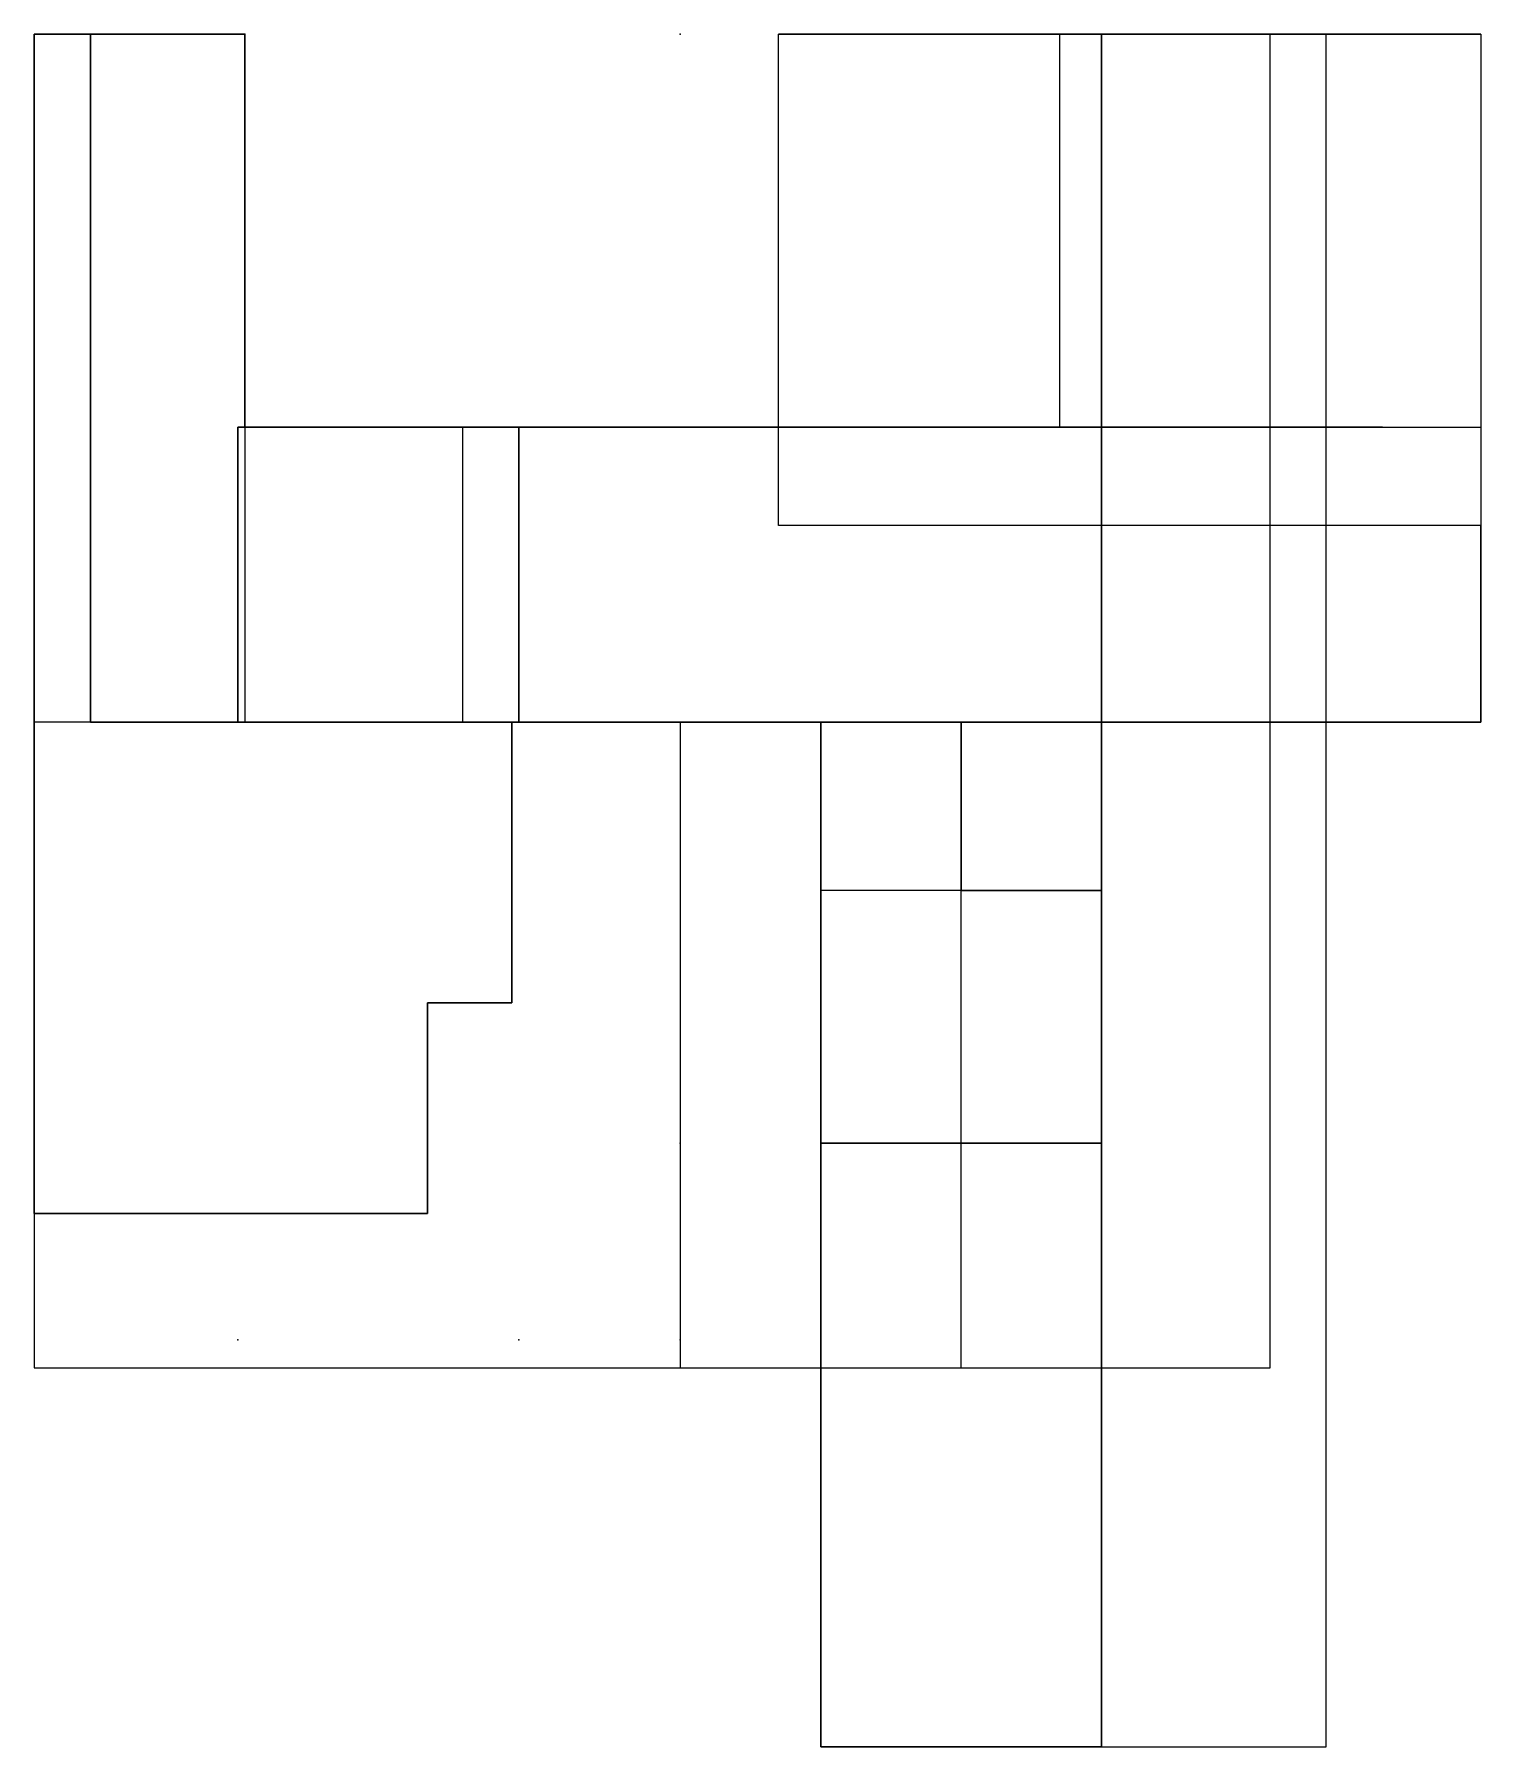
# Model space of a CAD drawing. Header units: centimetres. Extents: x -1.17 to 1.45, y -0.74 to 2.36.
import ezdxf

# ---------------------------------------------------------------- set-up
doc = ezdxf.new("R2010")
doc.units = ezdxf.units.CM
doc.header["$MEASUREMENT"] = 0
for name, color, linetype in [('nLAC LSSCF Test v9_Sketch1', 7, 'Continuous'), ('nLAC LSSCF Test v9_Sketch10', 7, 'Continuous'), ('nLAC LSSCF Test v9_Sketch11', 7, 'Continuous'), ('nLAC LSSCF Test v9_Sketch13', 7, 'Continuous'), ('nLAC LSSCF Test v9_Sketch14', 7, 'Continuous'), ('nLAC LSSCF Test v9_Sketch15', 7, 'Continuous'), ('nLAC LSSCF Test v9_Sketch16', 7, 'Continuous'), ('nLAC LSSCF Test v9_Sketch17', 7, 'Continuous'), ('nLAC LSSCF Test v9_Sketch18', 7, 'Continuous'), ('nLAC LSSCF Test v9_Sketch2', 7, 'Continuous'), ('nLAC LSSCF Test v9_Sketch20', 7, 'Continuous'), ('nLAC LSSCF Test v9_Sketch22', 7, 'Continuous'), ('nLAC LSSCF Test v9_Sketch24', 7, 'Continuous'), ('nLAC LSSCF Test v9_Sketch25', 7, 'Continuous'), ('nLAC LSSCF Test v9_Sketch3', 7, 'Continuous'), ('nLAC LSSCF Test v9_Sketch30', 7, 'Continuous'), ('nLAC LSSCF Test v9_Sketch31', 7, 'Continuous'), ('nLAC LSSCF Test v9_Sketch33', 7, 'Continuous'), ('nLAC LSSCF Test v9_Sketch34', 7, 'Continuous'), ('nLAC LSSCF Test v9_Sketch35', 7, 'Continuous'), ('nLAC LSSCF Test v9_Sketch36', 7, 'Continuous'), ('nLAC LSSCF Test v9_Sketch37', 7, 'Continuous'), ('nLAC LSSCF Test v9_Sketch39', 7, 'Continuous'), ('nLAC LSSCF Test v9_Sketch4', 7, 'Continuous'), ('nLAC LSSCF Test v9_Sketch40', 7, 'Continuous'), ('nLAC LSSCF Test v9_Sketch41', 7, 'Continuous'), ('nLAC LSSCF Test v9_Sketch9', 7, 'Continuous')]:
    doc.layers.add(name, color=color, linetype=linetype)

msp = doc.modelspace()

# ---------------------------------------------------------------- linework, layer by layer
at = {"layer": 'nLAC LSSCF Test v9_Sketch1'}
for p, q in [((-1.1684, 0.2286), (-1.1684, 2.3622)), ((-1.1684, 2.3622), (-0.7874, 2.3622)), ((-0.7874, 2.3622), (-0.7874, 1.651)), ((0.1778, 2.3622), (1.4478, 2.3622)), ((0.1778, 1.651), (0.1778, 2.3622)), ((1.4478, 2.3622), (1.4478, 1.1176)), ((-0.7874, 1.651), (0.1778, 1.651)), ((-0.3048, 1.1176), (-0.3048, 0.6096)), ((0, 1.1176), (-0.3048, 1.1176)), ((0, 1.1176), (0, -0.0508)), ((0.508, -0.0508), (0.508, 1.1176)), ((0.508, 1.1176), (1.4478, 1.1176)), ((-0.4572, 0.6096), (-0.4572, 0.2286)), ((-0.3048, 0.6096), (-0.4572, 0.6096)), ((-0.4572, 0.2286), (-1.1684, 0.2286)), ((0, -0.0508), (0.508, -0.0508))]:
    msp.add_line(p, q, dxfattribs=at)
msp.add_point((0, 0), dxfattribs=at)
at = {"layer": 'nLAC LSSCF Test v9_Sketch10'}
for p, q in [((-0.7874, 2.3622, 1.4224), (-1.0668, 2.3622, 1.4224)), ((-1.0668, 2.3622, 1.4224), (-1.0668, 1.1176, 1.4224)), ((-1.0668, 2.3622, 1.4224), (-0.7874, 2.3622, 1.4224)), ((-1.0668, 1.1176, 1.4224), (-1.0668, 2.3622, 1.4224)), ((-0.7874, 1.651, 1.4224), (-0.7874, 2.3622, 1.4224)), ((-0.7874, 2.3622, 1.4224), (-0.7874, 1.1176, 1.4224)), ((0.762, 1.651, 1.4224), (-0.7874, 1.651, 1.4224)), ((0.762, 1.1176, 1.4224), (0.762, 1.651, 1.4224)), ((-1.0668, 1.1176, 1.4224), (0.762, 1.1176, 1.4224)), ((-0.7874, 1.1176, 1.4224), (-1.0668, 1.1176, 1.4224))]:
    msp.add_line(p, q, dxfattribs=at)
msp.add_point((0, 0, 1.4224), dxfattribs=at)
at = {"layer": 'nLAC LSSCF Test v9_Sketch11'}
for p, q in [((-0.8001, 1.651, 1.4224), (0.762, 1.651, 1.4224)), ((-0.8001, 1.651), (0.1778, 1.651)), ((0.1778, 1.651), (-0.8001, 1.651)), ((-0.8001, 1.651), (-0.8001, 1.651, 1.4224)), ((-0.8001, 1.651), (-0.8001, 1.651, 1.4224)), ((-0.8001, 1.651, 1.4224), (0.762, 1.651, 1.4224)), ((0.1778, 1.651, 0.7112), (0.1778, 1.651)), ((0.762, 1.651, 0.7112), (0.1778, 1.651, 0.7112)), ((0.1778, 1.651), (0.1778, 1.651, 0.7112)), ((0.1778, 1.651), (0.762, 1.651)), ((0.762, 1.651, 1.4224), (0.762, 1.651, 0.7112)), ((0.762, 1.651, 0.7112), (0.762, 1.651, 1.4224)), ((0.762, 1.651, 0.7112), (0.762, 1.651))]:
    msp.add_line(p, q, dxfattribs=at)
at = {"layer": 'nLAC LSSCF Test v9_Sketch11', "extrusion": (0, 1, 0)}
for centre, radius in [((0.4058, 1.042, 1.651), 0.2286), ((0.4058, 1.042, 1.651), 0.2286), ((-0.341, 1.042, 1.651), 0.2159)]:
    msp.add_circle(centre, radius, dxfattribs=at)
at = {"layer": 'nLAC LSSCF Test v9_Sketch11'}
msp.add_point((0, 1.651), dxfattribs=at)
at = {"layer": 'nLAC LSSCF Test v9_Sketch13'}
for p, q in [((-0.8001, 1.1176, 1.4224), (-0.8001, 1.1176)), ((0.762, 1.1176, 1.4224), (-0.8001, 1.1176, 1.4224)), ((-0.8001, 1.1176), (0.762, 1.1176)), ((0.254, 1.1176), (0.254, 1.1176, 1.4224)), ((0.254, 1.1176, 1.4224), (0.762, 1.1176, 1.4224)), ((0.762, 1.1176), (0.254, 1.1176)), ((0.762, 1.1176), (0.762, 1.1176, 1.4224)), ((0.762, 1.1176, 1.4224), (0.762, 1.1176))]:
    msp.add_line(p, q, dxfattribs=at)
at = {"layer": 'nLAC LSSCF Test v9_Sketch13', "extrusion": (0, -1, 0)}
msp.add_circle((0.468, 1.042, -1.1176), 0.2159, dxfattribs=at)
at = {"layer": 'nLAC LSSCF Test v9_Sketch13'}
msp.add_point((0, 1.1176), dxfattribs=at)
at = {"layer": 'nLAC LSSCF Test v9_Sketch14'}
for p, q in [((-0.8001, 1.651), (-0.8001, 1.1176)), ((-0.8001, 1.1176, 1.4224), (-0.8001, 1.651, 1.4224)), ((-0.8001, 1.651, 1.4224), (-0.8001, 1.651)), ((-0.8001, 1.1176), (-0.8001, 1.1176, 1.4224))]:
    msp.add_line(p, q, dxfattribs=at)
msp.add_point((-0.8001, 0), dxfattribs=at)
at = {"layer": 'nLAC LSSCF Test v9_Sketch15'}
for p, q in [((0.762, 1.651, 1.4224), (-0.8001, 1.651, 1.4224)), ((-0.8001, 1.651, 1.4224), (-0.8001, 1.1176, 1.4224)), ((0.762, -0.7366, 1.4224), (0.762, 1.651, 1.4224)), ((-0.8001, 1.1176, 1.4224), (0.254, 1.1176, 1.4224)), ((0.254, 0.3556, 1.4224), (0.254, 1.1176, 1.4224)), ((0.254, 1.1176, 1.4224), (0.762, 1.1176, 1.4224)), ((0.254, 1.1176, 1.4224), (0.254, -0.7366, 1.4224)), ((0.762, 1.1176, 1.4224), (0.762, 0.3556, 1.4224)), ((0.762, 0.3556, 1.4224), (0.254, 0.3556, 1.4224)), ((0.254, -0.7366, 1.4224), (0.254, 0.3556, 1.4224)), ((0.254, 0.3556, 1.4224), (0.762, 0.3556, 1.4224)), ((0.762, 0.3556, 1.4224), (0.762, -0.7366, 1.4224)), ((0.762, -0.7366, 1.4224), (0.254, -0.7366, 1.4224)), ((0.254, -0.7366, 1.4224), (0.762, -0.7366, 1.4224))]:
    msp.add_line(p, q, dxfattribs=at)
msp.add_point((0, 0, 1.4224), dxfattribs=at)
at = {"layer": 'nLAC LSSCF Test v9_Sketch16'}
for p, q in [((0.1778, 1.651), (0.1778, 2.3622)), ((0.1778, 2.3622), (0.762, 2.3622)), ((0.762, 2.3622), (0.762, -0.7366)), ((-0.8001, 1.651), (0.1778, 1.651)), ((-0.8001, 1.1176), (-0.8001, 1.651)), ((0.254, 1.1176), (-0.8001, 1.1176)), ((0.254, -0.7366), (0.254, 1.1176)), ((0.254, 1.1176), (0.254, 0.3556)), ((0.762, 1.1176), (0.254, 1.1176)), ((0.762, 0.3556), (0.762, 1.1176)), ((0.254, 0.3556), (0.254, -0.7366)), ((0.762, 0.3556), (0.254, 0.3556)), ((0.254, 0.3556), (0.762, 0.3556)), ((0.762, -0.7366), (0.762, 0.3556)), ((0.254, -0.7366), (0.762, -0.7366)), ((0.762, -0.7366), (0.254, -0.7366))]:
    msp.add_line(p, q, dxfattribs=at)
msp.add_point((0, 0), dxfattribs=at)
at = {"layer": 'nLAC LSSCF Test v9_Sketch17'}
for p, q in [((0.762, 0.3556), (0.762, 2.3622)), ((0.762, 2.3622, 0.7112), (0.762, 1.651, 0.7112)), ((0.762, 2.3622), (0.762, 2.3622, 0.7112)), ((0.762, 1.651, 0.7112), (0.762, 1.651, 1.4224)), ((0.762, 1.651, 1.4224), (0.762, 0.3556, 1.4224)), ((0.762, -0.7366, -4.2926), (0.762, 0.3556, -4.2926)), ((0.762, 0.3556, -4.2926), (0.762, 0.3556)), ((0.762, 0.3556, 1.4224), (0.762, 0.3556, 3.7084)), ((0.762, 0.3556, 3.7084), (0.762, -0.7366, 3.7084)), ((0.762, -0.7366, 3.7084), (0.762, -0.7366, -4.2926))]:
    msp.add_line(p, q, dxfattribs=at)
at = {"layer": 'nLAC LSSCF Test v9_Sketch17', "extrusion": (1, 0, 0)}
msp.add_circle((-0.1778, 2.4511, 0.762), 0.2159, dxfattribs=at)
at = {"layer": 'nLAC LSSCF Test v9_Sketch17'}
msp.add_point((0.762, 0), dxfattribs=at)
at = {"layer": 'nLAC LSSCF Test v9_Sketch18'}
for p, q in [((0.762, 0.3556), (0.762, 2.3622)), ((0.762, 2.3622, 0.7112), (0.762, 1.651, 0.7112)), ((0.762, 2.3622), (0.762, 2.3622, 0.7112)), ((0.762, 1.651, 0.7112), (0.762, 1.651, 1.4224)), ((0.762, 1.651, 1.4224), (0.762, 0.3556, 1.4224)), ((0.762, -0.7366, -4.2926), (0.762, 0.3556, -4.2926)), ((0.762, 0.3556, -4.2926), (0.762, 0.3556)), ((0.762, 0.3556, 3.7084), (0.762, -0.7366, 3.7084)), ((0.762, -0.7366, 3.7084), (0.762, -0.7366, -4.2926))]:
    msp.add_line(p, q, dxfattribs=at)
at = {"layer": 'nLAC LSSCF Test v9_Sketch18', "extrusion": (1, 0, 0)}
msp.add_circle((-0.1778, 2.4511, 0.762), 0.2159, dxfattribs=at)
at = {"layer": 'nLAC LSSCF Test v9_Sketch18'}
msp.add_point((0.762, 0), dxfattribs=at)
at = {"layer": 'nLAC LSSCF Test v9_Sketch2'}
for p, q in [((0.1778, 2.3622), (0.1778, 2.3622, 1.4224)), ((1.4478, 2.3622, 1.4224), (0.1778, 2.3622, 1.4224)), ((0.1778, 2.3622, 1.4224), (0.1778, 2.3622, 0.7112)), ((0.1778, 2.3622, 1.4224), (1.4478, 2.3622, 1.4224)), ((0.1778, 2.3622, 0.7112), (1.4478, 2.3622, 0.7112)), ((1.4478, 2.3622), (0.1778, 2.3622)), ((1.4478, 2.3622, 1.4224), (1.4478, 2.3622)), ((1.4478, 2.3622, 0.7112), (1.4478, 2.3622, 1.4224))]:
    msp.add_line(p, q, dxfattribs=at)
for p in [(-0.7874, 2.3622), (0, 2.3622)]:
    msp.add_point(p, dxfattribs=at)
at = {"layer": 'nLAC LSSCF Test v9_Sketch20'}
for p, q in [((0.254, 0.3556, -11.4681), (0.762, 0.3556, -11.4681)), ((0.254, 0.3556, -12.2936), (0.254, 0.3556, -10.0076)), ((0.762, 0.3556, -12.2936), (0.254, 0.3556, -12.2936)), ((0.254, 0.3556, -12.2936), (0.254, 0.3556, -11.4681)), ((0.254, 0.3556, -10.0076), (0.762, 0.3556, -10.0076)), ((0.762, 0.3556, -12.2936), (0.254, 0.3556, -12.2936)), ((0.762, 0.3556, -11.4681), (0.762, 0.3556, -12.2936)), ((0.762, 0.3556, -10.0076), (0.762, 0.3556, -12.2936))]:
    msp.add_line(p, q, dxfattribs=at)
msp.add_point((0, 0.3556), dxfattribs=at)
at = {"layer": 'nLAC LSSCF Test v9_Sketch22'}
for p, q in [((0.762, 1.651, -10.0076), (-0.8001, 1.651, -10.0076)), ((-0.8001, 1.651, -10.0076), (-0.8001, 1.651, -8.5852)), ((-0.8001, 1.651, -8.5852), (0.1778, 1.651, -8.5852)), ((0.1778, 1.651, -8.5852), (0.1778, 1.651, -9.2964)), ((0.1778, 1.651, -9.2964), (0.762, 1.651, -9.2964)), ((0.762, 1.651, -9.2964), (0.762, 1.651, -10.0076))]:
    msp.add_line(p, q, dxfattribs=at)
at = {"layer": 'nLAC LSSCF Test v9_Sketch22', "extrusion": (0, 1, 0)}
for centre, radius in [((0.4058, -9.6272, 1.651), 0.2286), ((-0.468, -9.6272, 1.651), 0.2159)]:
    msp.add_circle(centre, radius, dxfattribs=at)
at = {"layer": 'nLAC LSSCF Test v9_Sketch22'}
msp.add_point((0, 1.651), dxfattribs=at)
at = {"layer": 'nLAC LSSCF Test v9_Sketch24'}
for p, q in [((0.762, 1.651, -10.0076), (-0.8001, 1.651, -10.0076)), ((-0.8001, 1.651, -10.0076), (-0.8001, 1.651, -8.5852)), ((-0.8001, 1.651, -8.5852), (0.1778, 1.651, -8.5852)), ((0.1778, 1.651, -8.5852), (0.1778, 1.651, -9.2964)), ((0.1778, 1.651, -9.2964), (0.762, 1.651, -9.2964)), ((0.762, 1.651, -9.2964), (0.762, 1.651, -10.0076))]:
    msp.add_line(p, q, dxfattribs=at)
at = {"layer": 'nLAC LSSCF Test v9_Sketch24', "extrusion": (0, 1, 0)}
for centre, radius in [((0.4058, -9.6272, 1.651), 0.2286), ((-0.468, -9.6272, 1.651), 0.2159)]:
    msp.add_circle(centre, radius, dxfattribs=at)
at = {"layer": 'nLAC LSSCF Test v9_Sketch24'}
msp.add_point((0, 1.651), dxfattribs=at)
at = {"layer": 'nLAC LSSCF Test v9_Sketch25'}
for p, q in [((0.1778, 2.3622, -9.2964), (0.1778, 2.3622, -8.5852)), ((0.762, 2.3622, -9.2964), (0.1778, 2.3622, -9.2964)), ((0.1778, 2.3622, -8.5852), (0.762, 2.3622, -8.5852)), ((0.762, 2.3622, -8.5852), (0.762, 2.3622, -9.2964))]:
    msp.add_line(p, q, dxfattribs=at)
msp.add_point((0, 2.3622), dxfattribs=at)
at = {"layer": 'nLAC LSSCF Test v9_Sketch3'}
for p, q in [((-0.7874, 1.651, 1.4224), (0.1778, 1.651, 1.4224)), ((0.1778, 1.651), (-0.7874, 1.651)), ((-0.7874, 1.651), (-0.7874, 1.651, 1.4224)), ((0.1778, 1.651, 0.7112), (0.1778, 1.651)), ((0.1778, 1.651, 1.4224), (0.1778, 1.651, 0.7112)), ((0.1778, 1.651), (1.4478, 1.651))]:
    msp.add_line(p, q, dxfattribs=at)
at = {"layer": 'nLAC LSSCF Test v9_Sketch3', "extrusion": (0, 1, 0)}
for centre, radius in [((0.4058, 1.042, 1.651), 0.2286), ((-0.468, 1.042, 1.651), 0.2159)]:
    msp.add_circle(centre, radius, dxfattribs=at)
at = {"layer": 'nLAC LSSCF Test v9_Sketch3'}
for p in [(0, 1.651), (1.4478, 1.651)]:
    msp.add_point(p, dxfattribs=at)
at = {"layer": 'nLAC LSSCF Test v9_Sketch30'}
for p, q in [((-0.254, 1.1176, -5.9436), (1.27, 1.1176, -5.9436)), ((1.27, 1.1176, -4.5212), (-0.254, 1.1176, -4.5212)), ((-0.254, 1.1176, -4.5212), (-0.254, 1.1176, -5.9436)), ((1.27, 1.1176, -5.9436), (-0.254, 1.1176, -4.5212)), ((-0.254, 1.1176, -5.9436), (1.27, 1.1176, -4.5212)), ((0.254, 1.1176, -10.0076), (0.254, 1.1176, -8.5852)), ((0.254, 1.1176, -8.5852), (0.762, 1.1176, -8.5852)), ((0.762, 1.1176, -10.0076), (0.254, 1.1176, -10.0076)), ((0.762, 1.1176, -8.5852), (0.762, 1.1176, -10.0076)), ((1.27, 1.1176, -5.9436), (1.27, 1.1176, -4.5212))]:
    msp.add_line(p, q, dxfattribs=at)
at = {"layer": 'nLAC LSSCF Test v9_Sketch30', "extrusion": (0, 1, 0)}
for centre, radius in [((0, -5.5626, 1.1176), 0.2286), ((-0.8738, -5.5626, 1.1176), 0.2159)]:
    msp.add_circle(centre, radius, dxfattribs=at)
at = {"layer": 'nLAC LSSCF Test v9_Sketch30'}
for p in [(0, 1.1176), (0.508, 1.1176, -5.2324)]:
    msp.add_point(p, dxfattribs=at)
at = {"layer": 'nLAC LSSCF Test v9_Sketch31'}
for p, q in [((-0.2921, 1.651, -4.5212), (1.27, 1.651, -4.5212)), ((1.27, 1.651, -5.9436), (-0.2921, 1.651, -5.9436)), ((-0.2921, 1.651, -5.9436), (-0.2921, 1.651, -4.5212)), ((0.6858, 1.651, -5.2324), (1.27, 1.651, -5.2324)), ((0.6858, 1.651, -4.5212), (0.6858, 1.651, -5.2324)), ((1.27, 1.651, -4.5212), (0.6858, 1.651, -4.5212)), ((1.27, 1.651, -5.2324), (1.27, 1.651, -4.5212)), ((1.27, 1.651, -4.5212), (1.27, 1.651, -5.9436))]:
    msp.add_line(p, q, dxfattribs=at)
at = {"layer": 'nLAC LSSCF Test v9_Sketch31', "extrusion": (0, 1, 0)}
for centre, radius in [((0, -5.5626, 1.651), 0.2286), ((-0.8738, -5.5626, 1.651), 0.2159)]:
    msp.add_circle(centre, radius, dxfattribs=at)
at = {"layer": 'nLAC LSSCF Test v9_Sketch31'}
msp.add_point((0, 1.651), dxfattribs=at)
at = {"layer": 'nLAC LSSCF Test v9_Sketch33'}
for p, q in [((0.762, 0.3556), (0.762, 2.3622)), ((0.762, 2.3622, 0.7112), (0.762, 1.651, 0.7112)), ((0.762, 2.3622), (0.762, 2.3622, 0.7112)), ((0.762, 1.651, 0.7112), (0.762, 1.651, 1.4224)), ((0.762, 1.651, 1.4224), (0.762, 0.3556, 1.4224)), ((0.762, 1.1176, -8.5852), (0.762, 1.1176, -9.2456)), ((0.762, 1.1176, -9.2456), (0.762, 0.8128, -9.2456)), ((0.762, 0.8128, -8.5852), (0.762, 1.1176, -8.5852)), ((0.762, 0.3556, -10.0076), (0.762, 1.1176, -10.0076)), ((0.762, 1.1176, -8.5852), (0.762, 0.3556, -8.5852)), ((0.762, 1.1176, -10.0076), (0.762, 1.1176, -8.5852)), ((0.762, 0.8128, -9.2456), (0.762, 0.8128, -8.5852)), ((0.762, 0.3556, 3.7084), (0.762, -0.7366, 3.7084)), ((0.762, 0.3556, -11.4681), (0.762, 0.3556, -10.0076)), ((0.762, 0.3556, 1.4224), (0.762, 0.3556, 3.7084)), ((0.762, 0.3556, -8.5852), (0.762, 0.3556)), ((0.762, -0.2794, -11.4681), (0.762, 0.3556, -11.4681)), ((0.762, -0.2794, -12.2936), (0.762, -0.2794, -11.4681)), ((0.762, -0.7366, -12.2936), (0.762, -0.2794, -12.2936)), ((0.762, -0.7366, 3.7084), (0.762, -0.7366, -12.2936))]:
    msp.add_line(p, q, dxfattribs=at)
at = {"layer": 'nLAC LSSCF Test v9_Sketch33', "extrusion": (1, 0, 0)}
for centre in [(-0.1778, 2.4511, 0.762), (-0.1778, -11.0363, 0.762)]:
    msp.add_circle(centre, 0.2159, dxfattribs=at)
at = {"layer": 'nLAC LSSCF Test v9_Sketch33'}
msp.add_point((0.762, 0), dxfattribs=at)
at = {"layer": 'nLAC LSSCF Test v9_Sketch34'}
for p, q in [((0.762, 1.651, 1.4224), (-0.8001, 1.651, 1.4224)), ((-0.8001, 1.651, 1.4224), (-0.8001, 1.1176, 1.4224)), ((0.762, 0.3556, 1.4224), (0.762, 1.651, 1.4224)), ((-0.8001, 1.1176, 1.4224), (0.254, 1.1176, 1.4224)), ((0.254, 1.1176, 1.4224), (0.762, 1.1176, 1.4224)), ((0.254, 0.8128, 1.4224), (0.254, 1.1176, 1.4224)), ((0.254, 1.1176, 1.4224), (0.254, 0.3556, 1.4224)), ((0.762, 1.1176, 1.4224), (0.762, 0.8128, 1.4224)), ((0.762, 0.8128, 1.4224), (0.254, 0.8128, 1.4224)), ((0.254, 0.3556, 1.4224), (0.762, 0.3556, 1.4224))]:
    msp.add_line(p, q, dxfattribs=at)
msp.add_point((0, 0, 1.4224), dxfattribs=at)
at = {"layer": 'nLAC LSSCF Test v9_Sketch35'}
for p, q in [((0.254, 1.1176, -10.0076), (0.762, 1.1176, -10.0076)), ((0.254, 0.3556, -10.0076), (0.254, 1.1176, -10.0076)), ((0.508, 1.1176, -10.0076), (0.508, 0.8128, -10.0076)), ((0.762, 1.1176, -10.0076), (0.508, 1.1176, -10.0076)), ((0.762, 1.1176, -10.0076), (0.762, 0.3556, -10.0076)), ((0.762, 0.8128, -10.0076), (0.762, 1.1176, -10.0076)), ((0.508, 0.8128, -10.0076), (0.762, 0.8128, -10.0076)), ((0.762, 0.3556, -10.0076), (0.254, 0.3556, -10.0076))]:
    msp.add_line(p, q, dxfattribs=at)
msp.add_point((0, 0, -10.0076), dxfattribs=at)
at = {"layer": 'nLAC LSSCF Test v9_Sketch36'}
for p, q in [((0.254, 0.8128, 0.6858), (0.254, 1.1176, 0.6858)), ((0.254, 1.1176), (0.254, 0.3556)), ((0.254, 1.1176, 0.6858), (0.254, 1.1176)), ((0.254, 1.1176, -8.5852), (0.254, 1.1176, -10.0076)), ((0.254, 0.3556, -8.5852), (0.254, 1.1176, -8.5852)), ((0.254, 1.1176, -10.0076), (0.254, 0.3556, -10.0076)), ((0.254, 1.1176, 0.6858), (0.254, 0.8128, 0.6858)), ((0.254, 0.8128), (0.254, 1.1176)), ((0.254, 1.1176), (0.254, 1.1176, 0.6858)), ((0.254, 0.3556, 1.4224), (0.254, 0.8128, 1.4224)), ((0.254, 0.8128, 1.4224), (0.254, 0.8128, 0.6858)), ((0.254, 0.8128, 0.6858), (0.254, 0.8128)), ((0.254, 0.3556, -11.4681), (0.254, -0.7366, -11.4681)), ((0.254, 0.3556), (0.254, 0.3556, -8.5852)), ((0.254, 0.3556, 3.7084), (0.254, 0.3556, 1.4224)), ((0.254, -0.7366, 3.7084), (0.254, 0.3556, 3.7084)), ((0.254, 0.3556, -10.0076), (0.254, 0.3556, -11.4681)), ((0.254, -0.7366, -11.4681), (0.254, -0.7366, 3.7084))]:
    msp.add_line(p, q, dxfattribs=at)
at = {"layer": 'nLAC LSSCF Test v9_Sketch36', "extrusion": (-1, 0, 0)}
for centre in [(0.1778, 2.4511, -0.254), (0.1778, -11.0363, -0.254)]:
    msp.add_circle(centre, 0.2159, dxfattribs=at)
at = {"layer": 'nLAC LSSCF Test v9_Sketch36'}
msp.add_point((0.254, 0), dxfattribs=at)
at = {"layer": 'nLAC LSSCF Test v9_Sketch37'}
for p, q in [((0.762, 1.651, 0.7112), (0.762, 2.3622, 0.7112)), ((0.762, 0.3556), (0.762, 2.3622)), ((0.762, 2.3622), (0.762, 2.3622, 0.7112)), ((0.762, 2.3622, 0.7112), (0.762, 2.3622)), ((0.762, 2.3622, 0.7112), (0.762, 1.651, 0.7112)), ((0.762, 2.3622), (0.762, -0.7366)), ((0.762, 1.651, 1.4224), (0.762, 1.1176, 1.4224)), ((0.762, 1.651, 0.7112), (0.762, 1.651, 1.4224)), ((0.762, 1.651, 0.7112), (0.762, 1.651, 1.4224)), ((0.762, 1.651, 1.4224), (0.762, 1.1176, 1.4224)), ((0.762, 1.1176, 1.4224), (0.762, 1.1176, 0.6858)), ((0.762, 1.1176, 0.6858), (0.762, 0.8128, 0.6858)), ((0.762, 1.1176, 1.4224), (0.762, 1.1176, 0.6858)), ((0.762, 0.8128, 0.6858), (0.762, 0.8128, 1.4224)), ((0.762, 0.8128, 0.6858), (0.762, -0.7366, 0.6858)), ((0.762, 0.8128, 1.4224), (0.762, 0.3556, 1.4224)), ((0.762, 0.3556, 3.7084), (0.762, -0.7366, 3.7084)), ((0.762, -0.7366, -8.5852), (0.762, 0.3556, -8.5852)), ((0.762, 0.3556, -8.5852), (0.762, 0.3556)), ((0.762, 0.3556, 1.4224), (0.762, 0.3556, 3.7084)), ((0.762, -0.7366), (0.762, -0.7366, 0.6858)), ((0.762, -0.7366, 3.7084), (0.762, -0.7366, -8.5852))]:
    msp.add_line(p, q, dxfattribs=at)
at = {"layer": 'nLAC LSSCF Test v9_Sketch37', "extrusion": (1, 0, 0)}
msp.add_circle((-0.1778, 2.4511, 0.762), 0.2159, dxfattribs=at)
at = {"layer": 'nLAC LSSCF Test v9_Sketch37'}
msp.add_point((0.762, 0), dxfattribs=at)
at = {"layer": 'nLAC LSSCF Test v9_Sketch39'}
for p, q in [((-0.2921, 1.1176, -8.5852), (-0.2921, 1.651, -8.5852)), ((-0.2921, 1.651, -8.5852), (-0.2921, 1.651, -10.0076)), ((-0.2921, 1.651, -10.0076), (-0.2921, 1.1176, -10.0076)), ((-0.2921, 1.651, -10.0076), (-0.2921, 1.1176, -10.0076)), ((-0.2921, 1.1176, -9.2964), (-0.2921, 1.651, -9.2964)), ((-0.2921, 1.651, -9.2964), (-0.2921, 1.651, -10.0076)), ((-0.2921, 1.1176, -10.0076), (-0.2921, 1.1176, -8.5852)), ((-0.2921, 1.1176, -10.0076), (-0.2921, 1.1176, -9.2964))]:
    msp.add_line(p, q, dxfattribs=at)
msp.add_point((-0.2921, 0), dxfattribs=at)
at = {"layer": 'nLAC LSSCF Test v9_Sketch4'}
for p, q in [((-0.7874, 2.3622, 1.4224), (-1.1684, 2.3622, 1.4224)), ((-1.1684, 2.3622, 1.4224), (-1.1684, 0.2286, 1.4224)), ((-0.7874, 1.651, 1.4224), (-0.7874, 2.3622, 1.4224)), ((1.0668, 1.1176, 1.4224), (1.0668, 2.3622, 1.4224)), ((1.0668, 2.3622, 1.4224), (1.4478, 2.3622, 1.4224)), ((1.4478, 2.3622, 1.4224), (1.4478, 1.1176, 1.4224)), ((0.1778, 1.651, 1.4224), (-0.7874, 1.651, 1.4224)), ((0.1778, 1.4732, 1.4224), (0.1778, 1.651, 1.4224)), ((1.4478, 1.4732, 1.4224), (0.1778, 1.4732, 1.4224)), ((1.4478, 1.1176, 1.4224), (1.4478, 1.4732, 1.4224)), ((-0.3048, 1.1176, 1.4224), (0, 1.1176, 1.4224)), ((-0.3048, 0.6096, 1.4224), (-0.3048, 1.1176, 1.4224)), ((0, 1.1176, 1.4224), (0, -0.0508, 1.4224)), ((0.508, 1.1176, 1.4224), (1.4478, 1.1176, 1.4224)), ((0.508, -0.0508, 1.4224), (0.508, 1.1176, 1.4224)), ((1.4478, 1.1176, 1.4224), (1.0668, 1.1176, 1.4224)), ((-0.4572, 0.2286, 1.4224), (-0.4572, 0.6096, 1.4224)), ((-0.4572, 0.6096, 1.4224), (-0.3048, 0.6096, 1.4224)), ((-1.1684, 0.2286, 1.4224), (-0.4572, 0.2286, 1.4224)), ((0, -0.0508, 1.4224), (0.508, -0.0508, 1.4224))]:
    msp.add_line(p, q, dxfattribs=at)
msp.add_point((0, 0, 1.4224), dxfattribs=at)
at = {"layer": 'nLAC LSSCF Test v9_Sketch40'}
for p, q in [((1.1684, 2.3622, -8.5852), (0.6858, 2.3622, -8.5852)), ((0.6858, 2.3622, -8.5852), (0.6858, 1.651, -8.5852)), ((1.1684, -0.7366, -8.5852), (1.1684, 2.3622, -8.5852)), ((-0.3937, 1.651, -8.5852), (-0.3937, 1.1176, -8.5852)), ((0.6858, 1.651, -8.5852), (-0.3937, 1.651, -8.5852)), ((-0.3937, 1.1176, -8.5852), (0.254, 1.1176, -8.5852)), ((0.254, 1.1176, -8.5852), (0.254, 0.3556, -8.5852)), ((0.254, 0.3556, -8.5852), (0.762, 0.3556, -8.5852)), ((0.762, 0.3556, -8.5852), (0.762, -0.7366, -8.5852)), ((0.762, -0.7366, -8.5852), (1.1684, -0.7366, -8.5852))]:
    msp.add_line(p, q, dxfattribs=at)
msp.add_point((0, 0, -8.5852), dxfattribs=at)
at = {"layer": 'nLAC LSSCF Test v9_Sketch41'}
for p, q in [((1.1684, 1.651, -10.0076), (-0.3937, 1.651, -10.0076)), ((-0.3937, 1.651, -8.5852), (0.6858, 1.651, -8.5852)), ((-0.3937, 1.651, -8.5852), (-0.0635, 1.651, -8.5852)), ((-0.0635, 1.651, -9.0932), (-0.3937, 1.651, -9.0932)), ((-0.3937, 1.651, -9.0932), (-0.3937, 1.651, -8.5852)), ((-0.3937, 1.651, -10.0076), (-0.3937, 1.651, -8.5852)), ((-0.0635, 1.651, -8.5852), (-0.0635, 1.651, -9.0932)), ((0.6858, 1.651, -9.2964), (1.1684, 1.651, -9.2964)), ((0.6858, 1.651, -8.5852), (0.6858, 1.651, -9.2964)), ((1.1684, 1.651, -9.2964), (1.1684, 1.651, -10.0076))]:
    msp.add_line(p, q, dxfattribs=at)
at = {"layer": 'nLAC LSSCF Test v9_Sketch41', "extrusion": (0, 1, 0)}
for centre, radius in [((0, -9.6266, 1.651), 0.2286), ((-0.8738, -9.6266, 1.651), 0.2159)]:
    msp.add_circle(centre, radius, dxfattribs=at)
at = {"layer": 'nLAC LSSCF Test v9_Sketch41'}
msp.add_point((0, 1.651), dxfattribs=at)
at = {"layer": 'nLAC LSSCF Test v9_Sketch9'}
for p, q in [((-1.1684, 2.3622, 1.4224), (-1.1684, 0.2286, 1.4224)), ((-0.7874, 2.3622, 1.4224), (-1.1684, 2.3622, 1.4224)), ((-0.7874, 1.651, 1.4224), (-0.7874, 2.3622, 1.4224)), ((1.0668, 1.651, 1.4224), (-0.7874, 1.651, 1.4224)), ((1.0668, 1.1176, 1.4224), (1.0668, 1.651, 1.4224)), ((-1.1684, 1.1176, 1.4224), (-1.1684, -0.0508, 1.4224)), ((1.0668, 1.1176, 1.4224), (-1.1684, 1.1176, 1.4224)), ((-0.3048, 0.6096, 1.4224), (-0.3048, 1.1176, 1.4224)), ((-0.3048, 1.1176, 1.4224), (0, 1.1176, 1.4224)), ((0, 1.1176, 1.4224), (0, -0.0508, 1.4224)), ((0.508, -0.0508, 1.4224), (0.508, 1.1176, 1.4224)), ((0.508, 1.1176, 1.4224), (1.0668, 1.1176, 1.4224)), ((1.0668, -0.0508, 1.4224), (1.0668, 1.1176, 1.4224)), ((-0.4572, 0.2286, 1.4224), (-0.4572, 0.6096, 1.4224)), ((-0.4572, 0.6096, 1.4224), (-0.3048, 0.6096, 1.4224)), ((-1.1684, 0.2286, 1.4224), (-0.4572, 0.2286, 1.4224)), ((-1.1684, -0.0508, 1.4224), (1.0668, -0.0508, 1.4224)), ((0, -0.0508, 1.4224), (0.508, -0.0508, 1.4224))]:
    msp.add_line(p, q, dxfattribs=at)
msp.add_point((0, 0, 1.4224), dxfattribs=at)

doc.saveas('drawing.dxf')
